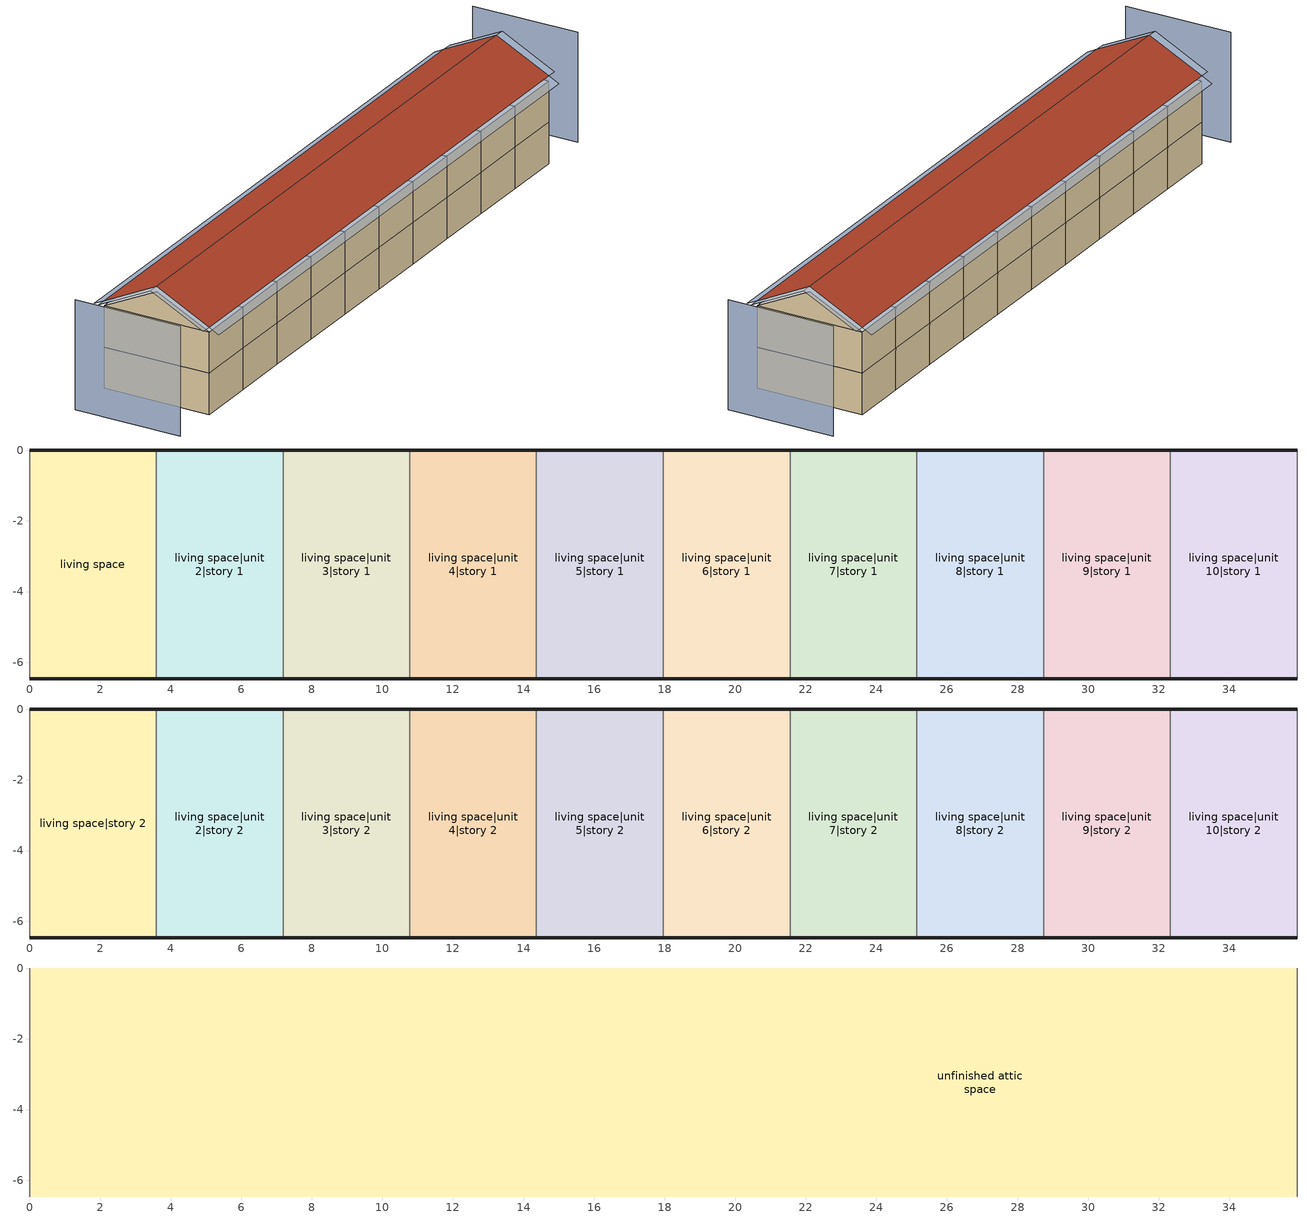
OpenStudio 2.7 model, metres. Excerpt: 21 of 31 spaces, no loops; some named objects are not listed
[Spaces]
living space
 floor foundation: 0,-6.47 0,0 3.59,0 3.59,-6.47 z0
 wall outside: 3.59,0 0,0 / 0,-6.47 3.59,-6.47 z0:2.44
 wall adiabatic (Adiabatic): 0,0 0,-6.47 z0:2.44
 wall to living space|unit 2|story 1: 3.59,-6.47 3.59,0 z0:2.44
living space|unit 2|story 1
 floor foundation: 3.59,-6.47 3.59,0 7.18,0 7.18,-6.47 z0
 wall outside: 7.18,0 3.59,0 / 3.59,-6.47 7.18,-6.47 z0:2.44
 wall to living space|unit 3|story 1: 7.18,-6.47 7.18,0 z0:2.44
living space|unit 3|story 1
 floor foundation: 7.18,-6.47 7.18,0 10.78,0 10.78,-6.47 z0
 wall outside: 10.78,0 7.18,0 / 7.18,-6.47 10.78,-6.47 z0:2.44
 wall to living space|unit 4|story 1: 10.78,-6.47 10.78,0 z0:2.44
living space|unit 4|story 1
 floor foundation: 10.78,-6.47 10.78,0 14.37,0 14.37,-6.47 z0
 wall outside: 14.37,0 10.78,0 / 10.78,-6.47 14.37,-6.47 z0:2.44
 wall to living space|unit 5|story 1: 14.37,-6.47 14.37,0 z0:2.44
living space|unit 5|story 1
 floor foundation: 14.37,-6.47 14.37,0 17.96,0 17.96,-6.47 z0
 wall outside: 17.96,0 14.37,0 / 14.37,-6.47 17.96,-6.47 z0:2.44
 wall to living space|unit 6|story 1: 17.96,-6.47 17.96,0 z0:2.44
living space|unit 6|story 1
 floor foundation: 17.96,-6.47 17.96,0 21.55,0 21.55,-6.47 z0
 wall outside: 21.55,0 17.96,0 / 17.96,-6.47 21.55,-6.47 z0:2.44
 wall to living space|unit 7|story 1: 21.55,-6.47 21.55,0 z0:2.44
living space|unit 7|story 1
 floor foundation: 21.55,-6.47 21.55,0 25.14,0 25.14,-6.47 z0
 wall outside: 25.14,0 21.55,0 / 21.55,-6.47 25.14,-6.47 z0:2.44
 wall to living space|unit 8|story 1: 25.14,-6.47 25.14,0 z0:2.44
living space|unit 8|story 1
 floor foundation: 25.14,-6.47 25.14,0 28.74,0 28.74,-6.47 z0
 wall outside: 28.74,0 25.14,0 / 25.14,-6.47 28.74,-6.47 z0:2.44
 wall to living space|unit 9|story 1: 28.74,-6.47 28.74,0 z0:2.44
living space|unit 9|story 1
 floor foundation: 28.74,-6.47 28.74,0 32.33,0 32.33,-6.47 z0
 wall outside: 32.33,0 28.74,0 / 28.74,-6.47 32.33,-6.47 z0:2.44
 wall to living space|unit 10|story 1: 32.33,-6.47 32.33,0 z0:2.44
living space|unit 10|story 1
 floor foundation: 32.33,-6.47 32.33,0 35.92,0 35.92,-6.47 z0
 wall outside: 35.92,0 32.33,0 / 32.33,-6.47 35.92,-6.47 z0:2.44
 wall adiabatic (Adiabatic): 35.92,-6.47 35.92,0 z0:2.44
living space|story 2
 floor to living space: 0,-6.47 0,0 3.59,0 3.59,-6.47 z2.44
 wall outside: 3.59,0 0,0 / 0,-6.47 3.59,-6.47 z2.44:4.88
 wall to living space|unit 2|story 2: 3.59,-6.47 3.59,0 z2.44:4.88
 wall adiabatic (Adiabatic): 0,0 0,-6.47 z2.44:4.88
living space|unit 2|story 2
 floor to living space|unit 2|story 1: 3.59,-6.47 3.59,0 7.18,0 7.18,-6.47 z2.44
 wall outside: 3.59,-6.47 7.18,-6.47 / 7.18,0 3.59,0 z2.44:4.88
 wall to living space|unit 3|story 2: 7.18,-6.47 7.18,0 z2.44:4.88
living space|unit 3|story 2
 floor to living space|unit 3|story 1: 7.18,-6.47 7.18,0 10.78,0 10.78,-6.47 z2.44
 wall outside: 7.18,-6.47 10.78,-6.47 / 10.78,0 7.18,0 z2.44:4.88
 wall to living space|unit 4|story 2: 10.78,-6.47 10.78,0 z2.44:4.88
living space|unit 4|story 2
 floor to living space|unit 4|story 1: 10.78,-6.47 10.78,0 14.37,0 14.37,-6.47 z2.44
 wall outside: 10.78,-6.47 14.37,-6.47 / 14.37,0 10.78,0 z2.44:4.88
 wall to living space|unit 5|story 2: 14.37,-6.47 14.37,0 z2.44:4.88
living space|unit 5|story 2
 floor to living space|unit 5|story 1: 14.37,-6.47 14.37,0 17.96,0 17.96,-6.47 z2.44
 wall outside: 14.37,-6.47 17.96,-6.47 / 17.96,0 14.37,0 z2.44:4.88
 wall to living space|unit 6|story 2: 17.96,-6.47 17.96,0 z2.44:4.88
living space|unit 6|story 2
 floor to living space|unit 6|story 1: 17.96,-6.47 17.96,0 21.55,0 21.55,-6.47 z2.44
 wall outside: 17.96,-6.47 21.55,-6.47 / 21.55,0 17.96,0 z2.44:4.88
 wall to living space|unit 7|story 2: 21.55,-6.47 21.55,0 z2.44:4.88
living space|unit 7|story 2
 floor to living space|unit 7|story 1: 21.55,-6.47 21.55,0 25.14,0 25.14,-6.47 z2.44
 wall outside: 21.55,-6.47 25.14,-6.47 / 25.14,0 21.55,0 z2.44:4.88
 wall to living space|unit 8|story 2: 25.14,-6.47 25.14,0 z2.44:4.88
living space|unit 8|story 2
 floor to living space|unit 8|story 1: 25.14,-6.47 25.14,0 28.74,0 28.74,-6.47 z2.44
 wall outside: 25.14,-6.47 28.74,-6.47 / 28.74,0 25.14,0 z2.44:4.88
 wall to living space|unit 9|story 2: 28.74,-6.47 28.74,0 z2.44:4.88
living space|unit 9|story 2
 floor to living space|unit 9|story 1: 28.74,-6.47 28.74,0 32.33,0 32.33,-6.47 z2.44
 wall outside: 28.74,-6.47 32.33,-6.47 / 32.33,0 28.74,0 z2.44:4.88
 wall to living space|unit 10|story 2: 32.33,-6.47 32.33,0 z2.44:4.88
living space|unit 10|story 2
 floor to living space|unit 10|story 1: 32.33,-6.47 32.33,0 35.92,0 35.92,-6.47 z2.44
 wall outside: 32.33,-6.47 35.92,-6.47 / 35.92,0 32.33,0 z2.44:4.88
 wall adiabatic (Adiabatic): 35.92,-6.47 35.92,0 z2.44:4.88
unfinished attic space
 floor to living space|unit 10|story 2: 35.92,0 35.92,-6.47 32.33,-6.47 32.33,0 z4.88
 floor to living space|story 2: 3.59,0 3.59,-6.47 0,-6.47 0,0 z4.88
 floor to living space|unit 3|story 2: 10.78,0 10.78,-6.47 7.18,-6.47 7.18,0 z4.88
 floor to living space|unit 4|story 2: 14.37,0 14.37,-6.47 10.78,-6.47 10.78,0 z4.88
 floor to living space|unit 2|story 2: 7.18,0 7.18,-6.47 3.59,-6.47 3.59,0 z4.88
 floor to living space|unit 5|story 2: 17.96,0 17.96,-6.47 14.37,-6.47 14.37,0 z4.88
 floor to living space|unit 6|story 2: 21.55,0 21.55,-6.47 17.96,-6.47 17.96,0 z4.88
 floor to living space|unit 7|story 2: 25.14,0 25.14,-6.47 21.55,-6.47 21.55,0 z4.88
 floor to living space|unit 8|story 2: 28.74,0 28.74,-6.47 25.14,-6.47 25.14,0 z4.88
 floor to living space|unit 9|story 2: 32.33,0 32.33,-6.47 28.74,-6.47 28.74,0 z4.88
 wall adiabatic (Adiabatic): 0,-3.23,6.49 0,0,4.88 0,-6.47,4.88; 35.92,-3.23,6.49 35.92,-6.47,4.88 35.92,0,4.88
 roof outside: 0,-3.23,6.8 35.92,-3.23,6.8 35.92,0,5.18 0,0,5.18; 35.92,-3.23,6.8 0,-3.23,6.8 0,-6.47,5.18 35.92,-6.47,5.18
shading: -3.05,0 -3.05,-6.47 / 38.97,-6.47 38.97,0 z0:6.49; -0.61,0,5.18 -0.61,-3.23,6.8 0,-3.23,6.8 0,0,5.18; 36.53,-3.23,6.8 36.53,0,5.18 35.92,0,5.18 35.92,-3.23,6.8; 35.92,0.61,4.88 0,0.61,4.88 0,0,5.18 35.92,0,5.18; 36.53,-6.47,5.18 36.53,-3.23,6.8 35.92,-3.23,6.8 35.92,-6.47,5.18; -0.61,-3.23,6.8 -0.61,-6.47,5.18 0,-6.47,5.18 0,-3.23,6.8; 0,-7.08,4.88 35.92,-7.08,4.88 35.92,-6.47,5.18 0,-6.47,5.18
[Building]
Building 1: North Axis {deg}=270; Standards Number of Stories=2; Standards Number of Above Ground Stories=2; Standards Building Type=singlefamilyattached; Standards Number of Living Units=10
[Site]
Denver Intl Ap_CO_USA: Latitude {deg}=39.83; Longitude {deg}=-104.65; Time Zone {hr}=-7; Elevation {m}=1650; Terrain=Suburbs
[ClimateZones]
Climate Zone Institution Name 2=Building America; Climate Zone Document Year 2=0; Climate Zone Value 2=Cold
[Site:WaterMainsTemperature]
Calculation Method=Correlation; Annual Average Outdoor Air Temperature {C}=10.8753; Maximum Difference In Monthly Average Outdoor Air Temperatures {deltaC}=23.1524
[Site:GroundTemperature:Deep]
10.8753, 10.8753, 10.8753, 10.8753, 10.8753, 10.8753, 10.8753, 10.8753, 10.8753, 10.8753, 10.8753, 10.8753
[Material:NoMass]
Adiabatic: Roughness=Rough; Thermal Resistance {m2-K/W}=176.1
[Construction]
Adiabatic: Adiabatic
[ThermalZone] Use Ideal Air Loads=No
Name | Thermostat | Volume {m3}
living zone | living zone temperature setpoint
living zone|unit 2 | living zone|unit 2 temperature setpoint
living zone|unit 3 | living zone|unit 3 temperature setpoint
living zone|unit 4 | living zone|unit 4 temperature setpoint
living zone|unit 5 | living zone|unit 5 temperature setpoint
living zone|unit 6 | living zone|unit 6 temperature setpoint
living zone|unit 7 | living zone|unit 7 temperature setpoint
living zone|unit 8 | living zone|unit 8 temperature setpoint
living zone|unit 9 | living zone|unit 9 temperature setpoint
living zone|unit 10 | living zone|unit 10 temperature setpoint
unfinished attic zone
res ds_7 ret air zone; res ds_6 ret air zone; res ds_1 ret air zone; res ds_2 ret air zone; res ds_3 ret air zone; res ds_4 ret air zone; res ds_9 ret air zone; res ds_5 ret air zone; res ds_8 ret air zone; res ds_10 ret air zone |  | 0.637129
[Sizing:Zone] Zone Cooling Design Supply Air Temperature Input Method=SupplyAirTemperature; Zone Cooling Design Supply Air Temperature {C}=14; Zone Cooling Design Supply Air Temperature Difference {deltaC}=11.11; Zone Heating Design Supply Air Temperature Input Method=SupplyAirTemperature; Zone Heating Design Supply Air Temperature {C}=40; Zone Heating Design Supply Air Temperature Difference {deltaC}=11.11; Zone Cooling Design Supply Air Humidity Ratio {kg-H2O/kg-air}=0.0085; Zone Heating Design Supply Air Humidity Ratio {kg-H2O/kg-air}=0.008; Cooling Design Air Flow Method=DesignDay; Heating Design Air Flow Method=DesignDay; Account for Dedicated Outdoor Air System=No; Dedicated Outdoor Air System Control Strategy=NeutralSupplyAir; Dedicated Outdoor Air Low Setpoint Temperature for Design {C}=autosize; Dedicated Outdoor Air High Setpoint Temperature for Design {C}=autosize
unfinished attic zone; res ds_7 ret air zone; res ds_6 ret air zone; res ds_1 ret air zone; res ds_2 ret air zone; res ds_3 ret air zone; res ds_4 ret air zone; res ds_9 ret air zone; res ds_5 ret air zone; res ds_8 ret air zone; res ds_10 ret air zone
[Space]
Name | Space Type | Thermal Zone | Building Unit
living space; living space|story 2 | Space Type 1 | living zone | unit 1
living space|unit 2|story 1; living space|unit 2|story 2 | Space Type 1 | living zone|unit 2 | unit 2
living space|unit 3|story 1; living space|unit 3|story 2 | Space Type 1 | living zone|unit 3 | unit 3
living space|unit 4|story 1; living space|unit 4|story 2 | Space Type 1 | living zone|unit 4 | unit 4
living space|unit 5|story 1; living space|unit 5|story 2 | Space Type 1 | living zone|unit 5 | unit 5
living space|unit 6|story 1; living space|unit 6|story 2 | Space Type 1 | living zone|unit 6 | unit 6
living space|unit 7|story 1; living space|unit 7|story 2 | Space Type 1 | living zone|unit 7 | unit 7
living space|unit 8|story 1; living space|unit 8|story 2 | Space Type 1 | living zone|unit 8 | unit 8
living space|unit 9|story 1; living space|unit 9|story 2 | Space Type 1 | living zone|unit 9 | unit 9
living space|unit 10|story 1; living space|unit 10|story 2 | Space Type 1 | living zone|unit 10 | unit 10
unfinished attic space | Space Type 2 | unfinished attic zone
res ds_7 ret air space |  | res ds_7 ret air zone
res ds_6 ret air space |  | res ds_6 ret air zone
res ds_1 ret air space |  | res ds_1 ret air zone
res ds_2 ret air space |  | res ds_2 ret air zone
res ds_3 ret air space |  | res ds_3 ret air zone
res ds_4 ret air space |  | res ds_4 ret air zone
res ds_9 ret air space |  | res ds_9 ret air zone
res ds_5 ret air space |  | res ds_5 ret air zone
res ds_8 ret air space |  | res ds_8 ret air zone
res ds_10 ret air space |  | res ds_10 ret air zone
[SpaceType]
Name | Standards Space Type
Space Type 1 | living
Space Type 2 | unfinished attic
[BuildingUnit] Building Unit Type=Residential
unit 1; unit 2; unit 3; unit 4; unit 5; unit 6; unit 7; unit 8; unit 9; unit 10
[People:Definition] Number of People Calculation Method=People; Number of People {people}=1.695; Fraction Radiant=0.319734; Sensible Heat Fraction=0.573; Carbon Dioxide Generation Rate {m3/s-W}=0; Enable ASHRAE 55 Comfort Warnings=No; Mean Radiant Temperature Calculation Type=ZoneAveraged
residential occupants|unit 7|living space|unit 7|story 2; residential occupants|unit 7|living space|unit 7|story 1; residential occupants|unit 6|living space|unit 6|story 2; residential occupants|unit 6|living space|unit 6|story 1; residential occupants|living space|story 2; residential occupants|living space; residential occupants|unit 2|living space|unit 2|story 1; residential occupants|unit 2|living space|unit 2|story 2; residential occupants|unit 3|living space|unit 3|story 2; residential occupants|unit 3|living space|unit 3|story 1; residential occupants|unit 4|living space|unit 4|story 1; residential occupants|unit 4|living space|unit 4|story 2; residential occupants|unit 9|living space|unit 9|story 1; residential occupants|unit 9|living space|unit 9|story 2; residential occupants|unit 5|living space|unit 5|story 2; residential occupants|unit 5|living space|unit 5|story 1; residential occupants|unit 8|living space|unit 8|story 1; residential occupants|unit 8|living space|unit 8|story 2; residential occupants|unit 10|living space|unit 10|story 1; residential occupants|unit 10|living space|unit 10|story 2
[People] Number of People Schedule=residential occupants schedule; Activity Level Schedule=Schedule Ruleset 1; Multiplier=1
Name | People Definition | Space or SpaceType
residential occupants|unit 7|living space|unit 7|story 2 | residential occupants|unit 7|living space|unit 7|story 2 | living space|unit 7|story 2
residential occupants|unit 7|living space|unit 7|story 1 | residential occupants|unit 7|living space|unit 7|story 1 | living space|unit 7|story 1
residential occupants|unit 6|living space|unit 6|story 2 | residential occupants|unit 6|living space|unit 6|story 2 | living space|unit 6|story 2
residential occupants|unit 6|living space|unit 6|story 1 | residential occupants|unit 6|living space|unit 6|story 1 | living space|unit 6|story 1
residential occupants|living space|story 2 | residential occupants|living space|story 2 | living space|story 2
residential occupants|living space | residential occupants|living space | living space
residential occupants|unit 2|living space|unit 2|story 1 | residential occupants|unit 2|living space|unit 2|story 1 | living space|unit 2|story 1
residential occupants|unit 2|living space|unit 2|story 2 | residential occupants|unit 2|living space|unit 2|story 2 | living space|unit 2|story 2
residential occupants|unit 3|living space|unit 3|story 2 | residential occupants|unit 3|living space|unit 3|story 2 | living space|unit 3|story 2
residential occupants|unit 3|living space|unit 3|story 1 | residential occupants|unit 3|living space|unit 3|story 1 | living space|unit 3|story 1
residential occupants|unit 4|living space|unit 4|story 1 | residential occupants|unit 4|living space|unit 4|story 1 | living space|unit 4|story 1
residential occupants|unit 4|living space|unit 4|story 2 | residential occupants|unit 4|living space|unit 4|story 2 | living space|unit 4|story 2
residential occupants|unit 9|living space|unit 9|story 1 | residential occupants|unit 9|living space|unit 9|story 1 | living space|unit 9|story 1
residential occupants|unit 9|living space|unit 9|story 2 | residential occupants|unit 9|living space|unit 9|story 2 | living space|unit 9|story 2
residential occupants|unit 5|living space|unit 5|story 2 | residential occupants|unit 5|living space|unit 5|story 2 | living space|unit 5|story 2
residential occupants|unit 5|living space|unit 5|story 1 | residential occupants|unit 5|living space|unit 5|story 1 | living space|unit 5|story 1
residential occupants|unit 8|living space|unit 8|story 1 | residential occupants|unit 8|living space|unit 8|story 1 | living space|unit 8|story 1
residential occupants|unit 8|living space|unit 8|story 2 | residential occupants|unit 8|living space|unit 8|story 2 | living space|unit 8|story 2
residential occupants|unit 10|living space|unit 10|story 1 | residential occupants|unit 10|living space|unit 10|story 1 | living space|unit 10|story 1
residential occupants|unit 10|living space|unit 10|story 2 | residential occupants|unit 10|living space|unit 10|story 2 | living space|unit 10|story 2
[ThermostatSetpoint:DualSetpoint] Heating Setpoint Temperature Schedule=residential heating setpoint; Cooling Setpoint Temperature Schedule=residential cooling setpoint
living zone temperature setpoint; living zone|unit 9 temperature setpoint; living zone|unit 4 temperature setpoint; living zone|unit 2 temperature setpoint; living zone|unit 3 temperature setpoint; living zone|unit 5 temperature setpoint; living zone|unit 8 temperature setpoint; living zone|unit 7 temperature setpoint; living zone|unit 6 temperature setpoint; living zone|unit 10 temperature setpoint
[SpaceInfiltration:EffectiveLeakageArea]
res infil|unfinished attic space: Space or SpaceType=unfinished attic space; Schedule=Always On Discrete; Effective Air Leakage Area {cm2}=7734.18; Stack Coefficient=0.000133517; Wind Coefficient=2.16931e-05
[EnergyManagementSystem:Sensor]
Name | Output Variable or Output Meter | Output Variable or Output Meter Index Key
res_nv_pb_s | Site Outdoor Air Barometric Pressure
res_af_vw_s | Site Wind Speed
res_nv_wt_s | Site Outdoor Air Humidity Ratio
res_nv_7_nva_s | Schedule Value | res nv_7 avail schedule
res_nv_7_sp_s | Schedule Value | res nv_7 temp schedule
res_ds_7_ah_mfr_s | System Node Mass Flow Rate | Node 124
res_ds_7_ah_vfr_s | System Node Current Density Volume Flow Rate | Node 124
res_ds_7_ah_tt_s | System Node Temperature | Node 124
res_ds_7_ra_t_s | System Node Temperature | Node 127
res_ds_7_ah_wt_s | System Node Humidity Ratio | Node 124
res_ds_7_ra_w_s | System Node Humidity Ratio | Node 127
res_ds_7_ah_t_s; res_ds_6_ah_t_s; res_ds_1_ah_t_s; res_ds_2_ah_t_s; res_ds_3_ah_t_s; res_ds_4_ah_t_s; res_ds_9_ah_t_s; res_ds_5_ah_t_s; res_ds_8_ah_t_s; res_ds_10_ah_t_s | Zone Air Temperature | unfinished attic zone
res_ds_7_ah_w_s; res_ds_6_ah_w_s; res_ds_1_ah_w_s; res_ds_2_ah_w_s; res_ds_3_ah_w_s; res_ds_4_ah_w_s; res_ds_9_ah_w_s; res_ds_5_ah_w_s; res_ds_8_ah_w_s; res_ds_10_ah_w_s | Zone Mean Air Humidity Ratio | unfinished attic zone
res_infil_7_range_sch_s | Schedule Value | res mv_7 range exhaust schedule
res_infil_7_bath_sch_s | Schedule Value | res mv_7 bath exhaust schedule
res_infil_7_wh_sch_s; res_infil_6_wh_sch_s; res_infil_1_wh_sch_s; res_infil_2_wh_sch_s; res_infil_3_wh_sch_s; res_infil_4_wh_sch_s; res_infil_9_wh_sch_s; res_infil_5_wh_sch_s; res_infil_8_wh_sch_s; res_infil_10_wh_sch_s | Schedule Value | Always On Discrete
res_nv_6_nva_s | Schedule Value | res nv_6 avail schedule
res_nv_6_sp_s | Schedule Value | res nv_6 temp schedule
res_ds_6_ah_mfr_s | System Node Mass Flow Rate | Node 131
res_ds_6_ah_vfr_s | System Node Current Density Volume Flow Rate | Node 131
res_ds_6_ah_tt_s | System Node Temperature | Node 131
res_ds_6_ra_t_s | System Node Temperature | Node 134
res_ds_6_ah_wt_s | System Node Humidity Ratio | Node 131
res_ds_6_ra_w_s | System Node Humidity Ratio | Node 134
res_infil_6_range_sch_s | Schedule Value | res mv_6 range exhaust schedule
res_infil_6_bath_sch_s | Schedule Value | res mv_6 bath exhaust schedule
res_nv_1_nva_s | Schedule Value | res nv_1 avail schedule
res_nv_1_sp_s | Schedule Value | res nv_1 temp schedule
res_ds_1_ah_mfr_s | System Node Mass Flow Rate | Node 138
res_ds_1_ah_vfr_s | System Node Current Density Volume Flow Rate | Node 138
res_ds_1_ah_tt_s | System Node Temperature | Node 138
res_ds_1_ra_t_s | System Node Temperature | Node 141
res_ds_1_ah_wt_s | System Node Humidity Ratio | Node 138
res_ds_1_ra_w_s | System Node Humidity Ratio | Node 141
res_infil_1_range_sch_s | Schedule Value | res mv_1 range exhaust schedule
res_infil_1_bath_sch_s | Schedule Value | res mv_1 bath exhaust schedule
res_nv_2_nva_s | Schedule Value | res nv_2 avail schedule
res_nv_2_sp_s | Schedule Value | res nv_2 temp schedule
res_ds_2_ah_mfr_s | System Node Mass Flow Rate | Node 145
res_ds_2_ah_vfr_s | System Node Current Density Volume Flow Rate | Node 145
res_ds_2_ah_tt_s | System Node Temperature | Node 145
res_ds_2_ra_t_s | System Node Temperature | Node 148
res_ds_2_ah_wt_s | System Node Humidity Ratio | Node 145
res_ds_2_ra_w_s | System Node Humidity Ratio | Node 148
res_infil_2_range_sch_s | Schedule Value | res mv_2 range exhaust schedule
res_infil_2_bath_sch_s | Schedule Value | res mv_2 bath exhaust schedule
res_nv_3_nva_s | Schedule Value | res nv_3 avail schedule
res_nv_3_sp_s | Schedule Value | res nv_3 temp schedule
res_ds_3_ah_mfr_s | System Node Mass Flow Rate | Node 152
res_ds_3_ah_vfr_s | System Node Current Density Volume Flow Rate | Node 152
res_ds_3_ah_tt_s | System Node Temperature | Node 152
res_ds_3_ra_t_s | System Node Temperature | Node 155
res_ds_3_ah_wt_s | System Node Humidity Ratio | Node 152
res_ds_3_ra_w_s | System Node Humidity Ratio | Node 155
res_infil_3_range_sch_s | Schedule Value | res mv_3 range exhaust schedule
res_infil_3_bath_sch_s | Schedule Value | res mv_3 bath exhaust schedule
res_nv_4_nva_s | Schedule Value | res nv_4 avail schedule
res_nv_4_sp_s | Schedule Value | res nv_4 temp schedule
res_ds_4_ah_mfr_s | System Node Mass Flow Rate | Node 159
res_ds_4_ah_vfr_s | System Node Current Density Volume Flow Rate | Node 159
res_ds_4_ah_tt_s | System Node Temperature | Node 159
res_ds_4_ra_t_s | System Node Temperature | Node 162
res_ds_4_ah_wt_s | System Node Humidity Ratio | Node 159
res_ds_4_ra_w_s | System Node Humidity Ratio | Node 162
res_infil_4_range_sch_s | Schedule Value | res mv_4 range exhaust schedule
res_infil_4_bath_sch_s | Schedule Value | res mv_4 bath exhaust schedule
res_nv_9_nva_s | Schedule Value | res nv_9 avail schedule
res_nv_9_sp_s | Schedule Value | res nv_9 temp schedule
res_ds_9_ah_mfr_s | System Node Mass Flow Rate | Node 166
res_ds_9_ah_vfr_s | System Node Current Density Volume Flow Rate | Node 166
res_ds_9_ah_tt_s | System Node Temperature | Node 166
res_ds_9_ra_t_s | System Node Temperature | Node 169
res_ds_9_ah_wt_s | System Node Humidity Ratio | Node 166
res_ds_9_ra_w_s | System Node Humidity Ratio | Node 169
res_infil_9_range_sch_s | Schedule Value | res mv_9 range exhaust schedule
res_infil_9_bath_sch_s | Schedule Value | res mv_9 bath exhaust schedule
res_nv_5_nva_s | Schedule Value | res nv_5 avail schedule
res_nv_5_sp_s | Schedule Value | res nv_5 temp schedule
res_ds_5_ah_mfr_s | System Node Mass Flow Rate | Node 173
res_ds_5_ah_vfr_s | System Node Current Density Volume Flow Rate | Node 173
res_ds_5_ah_tt_s | System Node Temperature | Node 173
res_ds_5_ra_t_s | System Node Temperature | Node 176
res_ds_5_ah_wt_s | System Node Humidity Ratio | Node 173
res_ds_5_ra_w_s | System Node Humidity Ratio | Node 176
res_infil_5_range_sch_s | Schedule Value | res mv_5 range exhaust schedule
res_infil_5_bath_sch_s | Schedule Value | res mv_5 bath exhaust schedule
res_nv_8_nva_s | Schedule Value | res nv_8 avail schedule
res_nv_8_sp_s | Schedule Value | res nv_8 temp schedule
res_ds_8_ah_mfr_s | System Node Mass Flow Rate | Node 180
res_ds_8_ah_vfr_s | System Node Current Density Volume Flow Rate | Node 180
res_ds_8_ah_tt_s | System Node Temperature | Node 180
res_ds_8_ra_t_s | System Node Temperature | Node 183
res_ds_8_ah_wt_s | System Node Humidity Ratio | Node 180
res_ds_8_ra_w_s | System Node Humidity Ratio | Node 183
res_infil_8_range_sch_s | Schedule Value | res mv_8 range exhaust schedule
res_infil_8_bath_sch_s | Schedule Value | res mv_8 bath exhaust schedule
res_nv_10_nva_s | Schedule Value | res nv_10 avail schedule
res_nv_10_sp_s | Schedule Value | res nv_10 temp schedule
res_ds_10_ah_mfr_s | System Node Mass Flow Rate | Node 187
res_ds_10_ah_vfr_s | System Node Current Density Volume Flow Rate | Node 187
res_ds_10_ah_tt_s | System Node Temperature | Node 187
res_ds_10_ra_t_s | System Node Temperature | Node 190
res_ds_10_ah_wt_s | System Node Humidity Ratio | Node 187
res_ds_10_ra_w_s | System Node Humidity Ratio | Node 190
res_infil_10_range_sch_s | Schedule Value | res mv_10 range exhaust schedule
res_infil_10_bath_sch_s | Schedule Value | res mv_10 bath exhaust schedule
[SpaceInfiltration:DesignFlowRate] Schedule=Always On Discrete; Design Flow Rate Calculation Method=Flow/Space; Design Flow Rate {m3/s}=0
Name | Space or SpaceType
res nv_7 flow; res infil_7 flow | living space|unit 7|story 2
res nv_6 flow; res infil_6 flow | living space|unit 6|story 2
res nv_1 flow; res infil_1 flow | living space|story 2
res nv_2 flow; res infil_2 flow | living space|unit 2|story 1
res nv_3 flow; res infil_3 flow | living space|unit 3|story 2
res nv_4 flow; res infil_4 flow | living space|unit 4|story 1
res nv_9 flow; res infil_9 flow | living space|unit 9|story 1
res nv_5 flow; res infil_5 flow | living space|unit 5|story 2
res nv_8 flow; res infil_8 flow | living space|unit 8|story 1
res nv_10 flow; res infil_10 flow | living space|unit 10|story 1
[EnergyManagementSystem:Actuator]
Name | Actuated Component | Actuated Component Type | Actuated Component Control Type
res_nv_7_flow_act | res nv_7 flow | Zone Infiltration | Air Exchange Flow Rate
res_ds_7_sup_s_lk_to_lv_equip_act | res ds_7 sup s lk to lv equip | OtherEquipment | Power Level
res_ds_7_sup_lat_lk_to_lv_equip_act | res ds_7 sup lat lk to lv equip | OtherEquipment | Power Level
res_ds_7_sup_d_cn_to_lv_equip_act | res ds_7 sup d cn to lv equip | OtherEquipment | Power Level
res_ds_7_sup_d_cn_to_ah_equip_act | res ds_7 sup d cn to ah equip | OtherEquipment | Power Level
res_ds_7_ret_d_cn_to_pl_equip_act | res ds_7 ret d cn to pl equip | OtherEquipment | Power Level
res_ds_7_ret_d_cn_to_ah_equip_act | res ds_7 ret d cn to ah equip | OtherEquipment | Power Level
res_ds_7_sup_s_lk_to_ah_equip_act | res ds_7 sup s lk to ah equip | OtherEquipment | Power Level
res_ds_7_sup_lat_lk_to_ah_equip_act | res ds_7 sup lat lk to ah equip | OtherEquipment | Power Level
res_ds_7_ret_s_lk_equip_act | res ds_7 ret s lk equip | OtherEquipment | Power Level
res_ds_7_ret_lat_lk_equip_act | res ds_7 ret lat lk equip | OtherEquipment | Power Level
res_ds_7_ah_to_liv_mix_act | res ds_7 ah to liv mix | ZoneMixing | Air Exchange Flow Rate
res_ds_7_liv_to_ah_mix_act | res ds_7 liv to ah mix | ZoneMixing | Air Exchange Flow Rate
res_infil_7_house_fan_act | res infil_7 house fan | ElectricEquipment | Electric Power Level
res_infil_7_range_fan_act | res infil_7 range fan | ElectricEquipment | Electric Power Level
res_infil_7_bath_fan_act | res infil_7 bath fan | ElectricEquipment | Electric Power Level
res_infil_7_flow_act | res infil_7 flow | Zone Infiltration | Air Exchange Flow Rate
res_nv_6_flow_act | res nv_6 flow | Zone Infiltration | Air Exchange Flow Rate
res_ds_6_sup_s_lk_to_lv_equip_act | res ds_6 sup s lk to lv equip | OtherEquipment | Power Level
res_ds_6_sup_lat_lk_to_lv_equip_act | res ds_6 sup lat lk to lv equip | OtherEquipment | Power Level
res_ds_6_sup_d_cn_to_lv_equip_act | res ds_6 sup d cn to lv equip | OtherEquipment | Power Level
res_ds_6_sup_d_cn_to_ah_equip_act | res ds_6 sup d cn to ah equip | OtherEquipment | Power Level
res_ds_6_ret_d_cn_to_pl_equip_act | res ds_6 ret d cn to pl equip | OtherEquipment | Power Level
res_ds_6_ret_d_cn_to_ah_equip_act | res ds_6 ret d cn to ah equip | OtherEquipment | Power Level
res_ds_6_sup_s_lk_to_ah_equip_act | res ds_6 sup s lk to ah equip | OtherEquipment | Power Level
res_ds_6_sup_lat_lk_to_ah_equip_act | res ds_6 sup lat lk to ah equip | OtherEquipment | Power Level
res_ds_6_ret_s_lk_equip_act | res ds_6 ret s lk equip | OtherEquipment | Power Level
res_ds_6_ret_lat_lk_equip_act | res ds_6 ret lat lk equip | OtherEquipment | Power Level
res_ds_6_ah_to_liv_mix_act | res ds_6 ah to liv mix | ZoneMixing | Air Exchange Flow Rate
res_ds_6_liv_to_ah_mix_act | res ds_6 liv to ah mix | ZoneMixing | Air Exchange Flow Rate
res_infil_6_house_fan_act | res infil_6 house fan | ElectricEquipment | Electric Power Level
res_infil_6_range_fan_act | res infil_6 range fan | ElectricEquipment | Electric Power Level
res_infil_6_bath_fan_act | res infil_6 bath fan | ElectricEquipment | Electric Power Level
res_infil_6_flow_act | res infil_6 flow | Zone Infiltration | Air Exchange Flow Rate
res_nv_1_flow_act | res nv_1 flow | Zone Infiltration | Air Exchange Flow Rate
res_ds_1_sup_s_lk_to_lv_equip_act | res ds_1 sup s lk to lv equip | OtherEquipment | Power Level
res_ds_1_sup_lat_lk_to_lv_equip_act | res ds_1 sup lat lk to lv equip | OtherEquipment | Power Level
res_ds_1_sup_d_cn_to_lv_equip_act | res ds_1 sup d cn to lv equip | OtherEquipment | Power Level
res_ds_1_sup_d_cn_to_ah_equip_act | res ds_1 sup d cn to ah equip | OtherEquipment | Power Level
res_ds_1_ret_d_cn_to_pl_equip_act | res ds_1 ret d cn to pl equip | OtherEquipment | Power Level
res_ds_1_ret_d_cn_to_ah_equip_act | res ds_1 ret d cn to ah equip | OtherEquipment | Power Level
res_ds_1_sup_s_lk_to_ah_equip_act | res ds_1 sup s lk to ah equip | OtherEquipment | Power Level
res_ds_1_sup_lat_lk_to_ah_equip_act | res ds_1 sup lat lk to ah equip | OtherEquipment | Power Level
res_ds_1_ret_s_lk_equip_act | res ds_1 ret s lk equip | OtherEquipment | Power Level
res_ds_1_ret_lat_lk_equip_act | res ds_1 ret lat lk equip | OtherEquipment | Power Level
res_ds_1_ah_to_liv_mix_act | res ds_1 ah to liv mix | ZoneMixing | Air Exchange Flow Rate
res_ds_1_liv_to_ah_mix_act | res ds_1 liv to ah mix | ZoneMixing | Air Exchange Flow Rate
res_infil_1_house_fan_act | res infil_1 house fan | ElectricEquipment | Electric Power Level
res_infil_1_range_fan_act | res infil_1 range fan | ElectricEquipment | Electric Power Level
res_infil_1_bath_fan_act | res infil_1 bath fan | ElectricEquipment | Electric Power Level
res_infil_1_flow_act | res infil_1 flow | Zone Infiltration | Air Exchange Flow Rate
res_nv_2_flow_act | res nv_2 flow | Zone Infiltration | Air Exchange Flow Rate
res_ds_2_sup_s_lk_to_lv_equip_act | res ds_2 sup s lk to lv equip | OtherEquipment | Power Level
res_ds_2_sup_lat_lk_to_lv_equip_act | res ds_2 sup lat lk to lv equip | OtherEquipment | Power Level
res_ds_2_sup_d_cn_to_lv_equip_act | res ds_2 sup d cn to lv equip | OtherEquipment | Power Level
res_ds_2_sup_d_cn_to_ah_equip_act | res ds_2 sup d cn to ah equip | OtherEquipment | Power Level
res_ds_2_ret_d_cn_to_pl_equip_act | res ds_2 ret d cn to pl equip | OtherEquipment | Power Level
res_ds_2_ret_d_cn_to_ah_equip_act | res ds_2 ret d cn to ah equip | OtherEquipment | Power Level
res_ds_2_sup_s_lk_to_ah_equip_act | res ds_2 sup s lk to ah equip | OtherEquipment | Power Level
res_ds_2_sup_lat_lk_to_ah_equip_act | res ds_2 sup lat lk to ah equip | OtherEquipment | Power Level
res_ds_2_ret_s_lk_equip_act | res ds_2 ret s lk equip | OtherEquipment | Power Level
res_ds_2_ret_lat_lk_equip_act | res ds_2 ret lat lk equip | OtherEquipment | Power Level
res_ds_2_ah_to_liv_mix_act | res ds_2 ah to liv mix | ZoneMixing | Air Exchange Flow Rate
res_ds_2_liv_to_ah_mix_act | res ds_2 liv to ah mix | ZoneMixing | Air Exchange Flow Rate
res_infil_2_house_fan_act | res infil_2 house fan | ElectricEquipment | Electric Power Level
res_infil_2_range_fan_act | res infil_2 range fan | ElectricEquipment | Electric Power Level
res_infil_2_bath_fan_act | res infil_2 bath fan | ElectricEquipment | Electric Power Level
res_infil_2_flow_act | res infil_2 flow | Zone Infiltration | Air Exchange Flow Rate
res_nv_3_flow_act | res nv_3 flow | Zone Infiltration | Air Exchange Flow Rate
res_ds_3_sup_s_lk_to_lv_equip_act | res ds_3 sup s lk to lv equip | OtherEquipment | Power Level
[OtherEquipment:Definition] Design Level Calculation Method=EquipmentLevel; Design Level {W}=0
res ds_7 sup s lk to lv equip; res ds_7 sup lat lk to lv equip; res ds_7 sup d cn to lv equip; res ds_7 sup d cn to ah equip; res ds_7 ret d cn to pl equip; res ds_7 ret d cn to ah equip; res ds_7 sup s lk to ah equip; res ds_7 sup lat lk to ah equip; res ds_7 ret s lk equip; res ds_7 ret lat lk equip; res ds_6 sup s lk to lv equip; res ds_6 sup lat lk to lv equip; res ds_6 sup d cn to lv equip; res ds_6 sup d cn to ah equip; res ds_6 ret d cn to pl equip; res ds_6 ret d cn to ah equip; res ds_6 sup s lk to ah equip; res ds_6 sup lat lk to ah equip; res ds_6 ret s lk equip; res ds_6 ret lat lk equip; res ds_1 sup s lk to lv equip; res ds_1 sup lat lk to lv equip; res ds_1 sup d cn to lv equip; res ds_1 sup d cn to ah equip; res ds_1 ret d cn to pl equip; res ds_1 ret d cn to ah equip; res ds_1 sup s lk to ah equip; res ds_1 sup lat lk to ah equip; res ds_1 ret s lk equip; res ds_1 ret lat lk equip; res ds_2 sup s lk to lv equip; res ds_2 sup lat lk to lv equip; res ds_2 sup d cn to lv equip; res ds_2 sup d cn to ah equip; res ds_2 ret d cn to pl equip; res ds_2 ret d cn to ah equip; res ds_2 sup s lk to ah equip; res ds_2 sup lat lk to ah equip; res ds_2 ret s lk equip; res ds_2 ret lat lk equip; res ds_3 sup s lk to lv equip; res ds_3 sup lat lk to lv equip; res ds_3 sup d cn to lv equip; res ds_3 sup d cn to ah equip; res ds_3 ret d cn to pl equip; res ds_3 ret d cn to ah equip; res ds_3 sup s lk to ah equip; res ds_3 sup lat lk to ah equip; res ds_3 ret s lk equip; res ds_3 ret lat lk equip; res ds_4 sup s lk to lv equip; res ds_4 sup lat lk to lv equip; res ds_4 sup d cn to lv equip; res ds_4 sup d cn to ah equip; res ds_4 ret d cn to pl equip; res ds_4 ret d cn to ah equip; res ds_4 sup s lk to ah equip; res ds_4 sup lat lk to ah equip; res ds_4 ret s lk equip; res ds_4 ret lat lk equip; res ds_9 sup s lk to lv equip; res ds_9 sup lat lk to lv equip; res ds_9 sup d cn to lv equip; res ds_9 sup d cn to ah equip; res ds_9 ret d cn to pl equip; res ds_9 ret d cn to ah equip; res ds_9 sup s lk to ah equip; res ds_9 sup lat lk to ah equip; res ds_9 ret s lk equip; res ds_9 ret lat lk equip; res ds_5 sup s lk to lv equip; res ds_5 sup lat lk to lv equip; res ds_5 sup d cn to lv equip; res ds_5 sup d cn to ah equip; res ds_5 ret d cn to pl equip; res ds_5 ret d cn to ah equip; res ds_5 sup s lk to ah equip; res ds_5 sup lat lk to ah equip; res ds_5 ret s lk equip; res ds_5 ret lat lk equip; res ds_8 sup s lk to lv equip; res ds_8 sup lat lk to lv equip; res ds_8 sup d cn to lv equip; res ds_8 sup d cn to ah equip; res ds_8 ret d cn to pl equip; res ds_8 ret d cn to ah equip; res ds_8 sup s lk to ah equip; res ds_8 sup lat lk to ah equip; res ds_8 ret s lk equip; res ds_8 ret lat lk equip; res ds_10 sup s lk to lv equip; res ds_10 sup lat lk to lv equip; res ds_10 sup d cn to lv equip; res ds_10 sup d cn to ah equip; res ds_10 ret d cn to pl equip; res ds_10 ret d cn to ah equip; res ds_10 sup s lk to ah equip; res ds_10 sup lat lk to ah equip; res ds_10 ret s lk equip; res ds_10 ret lat lk equip
[OtherEquipment] Schedule=Always On Discrete; Fuel Type=None
Name | Other Equipment Definition | Space or SpaceType
res ds_7 sup s lk to lv equip | res ds_7 sup s lk to lv equip | living space|unit 7|story 2
res ds_7 sup lat lk to lv equip | res ds_7 sup lat lk to lv equip | living space|unit 7|story 2
res ds_7 sup d cn to lv equip | res ds_7 sup d cn to lv equip | living space|unit 7|story 2
res ds_7 sup d cn to ah equip | res ds_7 sup d cn to ah equip | unfinished attic space
res ds_7 ret d cn to pl equip | res ds_7 ret d cn to pl equip | res ds_7 ret air space
res ds_7 ret d cn to ah equip | res ds_7 ret d cn to ah equip | unfinished attic space
res ds_7 sup s lk to ah equip | res ds_7 sup s lk to ah equip | unfinished attic space
res ds_7 sup lat lk to ah equip | res ds_7 sup lat lk to ah equip | unfinished attic space
res ds_7 ret s lk equip | res ds_7 ret s lk equip | res ds_7 ret air space
res ds_7 ret lat lk equip | res ds_7 ret lat lk equip | res ds_7 ret air space
res ds_6 sup s lk to lv equip | res ds_6 sup s lk to lv equip | living space|unit 6|story 2
res ds_6 sup lat lk to lv equip | res ds_6 sup lat lk to lv equip | living space|unit 6|story 2
res ds_6 sup d cn to lv equip | res ds_6 sup d cn to lv equip | living space|unit 6|story 2
res ds_6 sup d cn to ah equip | res ds_6 sup d cn to ah equip | unfinished attic space
res ds_6 ret d cn to pl equip | res ds_6 ret d cn to pl equip | res ds_6 ret air space
res ds_6 ret d cn to ah equip | res ds_6 ret d cn to ah equip | unfinished attic space
res ds_6 sup s lk to ah equip | res ds_6 sup s lk to ah equip | unfinished attic space
res ds_6 sup lat lk to ah equip | res ds_6 sup lat lk to ah equip | unfinished attic space
res ds_6 ret s lk equip | res ds_6 ret s lk equip | res ds_6 ret air space
res ds_6 ret lat lk equip | res ds_6 ret lat lk equip | res ds_6 ret air space
res ds_1 sup s lk to lv equip | res ds_1 sup s lk to lv equip | living space|story 2
res ds_1 sup lat lk to lv equip | res ds_1 sup lat lk to lv equip | living space|story 2
res ds_1 sup d cn to lv equip | res ds_1 sup d cn to lv equip | living space|story 2
res ds_1 sup d cn to ah equip | res ds_1 sup d cn to ah equip | unfinished attic space
res ds_1 ret d cn to pl equip | res ds_1 ret d cn to pl equip | res ds_1 ret air space
res ds_1 ret d cn to ah equip | res ds_1 ret d cn to ah equip | unfinished attic space
res ds_1 sup s lk to ah equip | res ds_1 sup s lk to ah equip | unfinished attic space
res ds_1 sup lat lk to ah equip | res ds_1 sup lat lk to ah equip | unfinished attic space
res ds_1 ret s lk equip | res ds_1 ret s lk equip | res ds_1 ret air space
res ds_1 ret lat lk equip | res ds_1 ret lat lk equip | res ds_1 ret air space
res ds_2 sup s lk to lv equip | res ds_2 sup s lk to lv equip | living space|unit 2|story 1
res ds_2 sup lat lk to lv equip | res ds_2 sup lat lk to lv equip | living space|unit 2|story 1
res ds_2 sup d cn to lv equip | res ds_2 sup d cn to lv equip | living space|unit 2|story 1
res ds_2 sup d cn to ah equip | res ds_2 sup d cn to ah equip | unfinished attic space
res ds_2 ret d cn to pl equip | res ds_2 ret d cn to pl equip | res ds_2 ret air space
res ds_2 ret d cn to ah equip | res ds_2 ret d cn to ah equip | unfinished attic space
res ds_2 sup s lk to ah equip | res ds_2 sup s lk to ah equip | unfinished attic space
res ds_2 sup lat lk to ah equip | res ds_2 sup lat lk to ah equip | unfinished attic space
res ds_2 ret s lk equip | res ds_2 ret s lk equip | res ds_2 ret air space
res ds_2 ret lat lk equip | res ds_2 ret lat lk equip | res ds_2 ret air space
res ds_3 sup s lk to lv equip | res ds_3 sup s lk to lv equip | living space|unit 3|story 2
res ds_3 sup lat lk to lv equip | res ds_3 sup lat lk to lv equip | living space|unit 3|story 2
res ds_3 sup d cn to lv equip | res ds_3 sup d cn to lv equip | living space|unit 3|story 2
res ds_3 sup d cn to ah equip | res ds_3 sup d cn to ah equip | unfinished attic space
res ds_3 ret d cn to pl equip | res ds_3 ret d cn to pl equip | res ds_3 ret air space
res ds_3 ret d cn to ah equip | res ds_3 ret d cn to ah equip | unfinished attic space
res ds_3 sup s lk to ah equip | res ds_3 sup s lk to ah equip | unfinished attic space
res ds_3 sup lat lk to ah equip | res ds_3 sup lat lk to ah equip | unfinished attic space
res ds_3 ret s lk equip | res ds_3 ret s lk equip | res ds_3 ret air space
res ds_3 ret lat lk equip | res ds_3 ret lat lk equip | res ds_3 ret air space
res ds_4 sup s lk to lv equip | res ds_4 sup s lk to lv equip | living space|unit 4|story 1
res ds_4 sup lat lk to lv equip | res ds_4 sup lat lk to lv equip | living space|unit 4|story 1
res ds_4 sup d cn to lv equip | res ds_4 sup d cn to lv equip | living space|unit 4|story 1
res ds_4 sup d cn to ah equip | res ds_4 sup d cn to ah equip | unfinished attic space
res ds_4 ret d cn to pl equip | res ds_4 ret d cn to pl equip | res ds_4 ret air space
res ds_4 ret d cn to ah equip | res ds_4 ret d cn to ah equip | unfinished attic space
res ds_4 sup s lk to ah equip | res ds_4 sup s lk to ah equip | unfinished attic space
res ds_4 sup lat lk to ah equip | res ds_4 sup lat lk to ah equip | unfinished attic space
res ds_4 ret s lk equip | res ds_4 ret s lk equip | res ds_4 ret air space
res ds_4 ret lat lk equip | res ds_4 ret lat lk equip | res ds_4 ret air space
res ds_9 sup s lk to lv equip | res ds_9 sup s lk to lv equip | living space|unit 9|story 1
res ds_9 sup lat lk to lv equip | res ds_9 sup lat lk to lv equip | living space|unit 9|story 1
res ds_9 sup d cn to lv equip | res ds_9 sup d cn to lv equip | living space|unit 9|story 1
res ds_9 sup d cn to ah equip | res ds_9 sup d cn to ah equip | unfinished attic space
res ds_9 ret d cn to pl equip | res ds_9 ret d cn to pl equip | res ds_9 ret air space
res ds_9 ret d cn to ah equip | res ds_9 ret d cn to ah equip | unfinished attic space
res ds_9 sup s lk to ah equip | res ds_9 sup s lk to ah equip | unfinished attic space
res ds_9 sup lat lk to ah equip | res ds_9 sup lat lk to ah equip | unfinished attic space
res ds_9 ret s lk equip | res ds_9 ret s lk equip | res ds_9 ret air space
res ds_9 ret lat lk equip | res ds_9 ret lat lk equip | res ds_9 ret air space
res ds_5 sup s lk to lv equip | res ds_5 sup s lk to lv equip | living space|unit 5|story 2
res ds_5 sup lat lk to lv equip | res ds_5 sup lat lk to lv equip | living space|unit 5|story 2
res ds_5 sup d cn to lv equip | res ds_5 sup d cn to lv equip | living space|unit 5|story 2
res ds_5 sup d cn to ah equip | res ds_5 sup d cn to ah equip | unfinished attic space
res ds_5 ret d cn to pl equip | res ds_5 ret d cn to pl equip | res ds_5 ret air space
res ds_5 ret d cn to ah equip | res ds_5 ret d cn to ah equip | unfinished attic space
res ds_5 sup s lk to ah equip | res ds_5 sup s lk to ah equip | unfinished attic space
res ds_5 sup lat lk to ah equip | res ds_5 sup lat lk to ah equip | unfinished attic space
res ds_5 ret s lk equip | res ds_5 ret s lk equip | res ds_5 ret air space
res ds_5 ret lat lk equip | res ds_5 ret lat lk equip | res ds_5 ret air space
res ds_8 sup s lk to lv equip | res ds_8 sup s lk to lv equip | living space|unit 8|story 1
res ds_8 sup lat lk to lv equip | res ds_8 sup lat lk to lv equip | living space|unit 8|story 1
res ds_8 sup d cn to lv equip | res ds_8 sup d cn to lv equip | living space|unit 8|story 1
res ds_8 sup d cn to ah equip | res ds_8 sup d cn to ah equip | unfinished attic space
res ds_8 ret d cn to pl equip | res ds_8 ret d cn to pl equip | res ds_8 ret air space
res ds_8 ret d cn to ah equip | res ds_8 ret d cn to ah equip | unfinished attic space
res ds_8 sup s lk to ah equip | res ds_8 sup s lk to ah equip | unfinished attic space
res ds_8 sup lat lk to ah equip | res ds_8 sup lat lk to ah equip | unfinished attic space
res ds_8 ret s lk equip | res ds_8 ret s lk equip | res ds_8 ret air space
res ds_8 ret lat lk equip | res ds_8 ret lat lk equip | res ds_8 ret air space
res ds_10 sup s lk to lv equip | res ds_10 sup s lk to lv equip | living space|unit 10|story 1
res ds_10 sup lat lk to lv equip | res ds_10 sup lat lk to lv equip | living space|unit 10|story 1
res ds_10 sup d cn to lv equip | res ds_10 sup d cn to lv equip | living space|unit 10|story 1
res ds_10 sup d cn to ah equip | res ds_10 sup d cn to ah equip | unfinished attic space
res ds_10 ret d cn to pl equip | res ds_10 ret d cn to pl equip | res ds_10 ret air space
res ds_10 ret d cn to ah equip | res ds_10 ret d cn to ah equip | unfinished attic space
res ds_10 sup s lk to ah equip | res ds_10 sup s lk to ah equip | unfinished attic space
res ds_10 sup lat lk to ah equip | res ds_10 sup lat lk to ah equip | unfinished attic space
res ds_10 ret s lk equip | res ds_10 ret s lk equip | res ds_10 ret air space
res ds_10 ret lat lk equip | res ds_10 ret lat lk equip | res ds_10 ret air space
[ZoneMixing] Schedule=Always On Continuous; Design Flow Rate Calculation Method=Flow/Zone; Design Flow Rate {m3/s}=0
Name | Zone | Source Zone
res ds_7 ah to liv mix | living zone|unit 7 | unfinished attic zone
res ds_7 liv to ah mix | unfinished attic zone | living zone|unit 7
res ds_6 ah to liv mix | living zone|unit 6 | unfinished attic zone
res ds_6 liv to ah mix | unfinished attic zone | living zone|unit 6
res ds_1 ah to liv mix | living zone | unfinished attic zone
res ds_1 liv to ah mix | unfinished attic zone | living zone
res ds_2 ah to liv mix | living zone|unit 2 | unfinished attic zone
res ds_2 liv to ah mix | unfinished attic zone | living zone|unit 2
res ds_3 ah to liv mix | living zone|unit 3 | unfinished attic zone
res ds_3 liv to ah mix | unfinished attic zone | living zone|unit 3
res ds_4 ah to liv mix | living zone|unit 4 | unfinished attic zone
res ds_4 liv to ah mix | unfinished attic zone | living zone|unit 4
res ds_9 ah to liv mix | living zone|unit 9 | unfinished attic zone
res ds_9 liv to ah mix | unfinished attic zone | living zone|unit 9
res ds_5 ah to liv mix | living zone|unit 5 | unfinished attic zone
res ds_5 liv to ah mix | unfinished attic zone | living zone|unit 5
res ds_8 ah to liv mix | living zone|unit 8 | unfinished attic zone
res ds_8 liv to ah mix | unfinished attic zone | living zone|unit 8
res ds_10 ah to liv mix | living zone|unit 10 | unfinished attic zone
res ds_10 liv to ah mix | unfinished attic zone | living zone|unit 10
[ElectricEquipment:Definition] Design Level Calculation Method=EquipmentLevel; Design Level {W}=0; Fraction Latent=0; Fraction Radiant=0; Fraction Lost=1
res infil_7 house fan; res infil_7 range fan; res infil_7 bath fan; res infil_6 house fan; res infil_6 range fan; res infil_6 bath fan; res infil_1 house fan; res infil_1 range fan; res infil_1 bath fan; res infil_2 house fan; res infil_2 range fan; res infil_2 bath fan; res infil_3 house fan; res infil_3 range fan; res infil_3 bath fan; res infil_4 house fan; res infil_4 range fan; res infil_4 bath fan; res infil_9 house fan; res infil_9 range fan; res infil_9 bath fan; res infil_5 house fan; res infil_5 range fan; res infil_5 bath fan; res infil_8 house fan; res infil_8 range fan; res infil_8 bath fan; res infil_10 house fan; res infil_10 range fan; res infil_10 bath fan
[ElectricEquipment] Schedule=Always On Discrete
Name | Electric Equipment Definition | Space or SpaceType
res infil_7 house fan | res infil_7 house fan | living space|unit 7|story 2
res infil_7 range fan | res infil_7 range fan | living space|unit 7|story 2
res infil_7 bath fan | res infil_7 bath fan | living space|unit 7|story 2
res infil_6 house fan | res infil_6 house fan | living space|unit 6|story 2
res infil_6 range fan | res infil_6 range fan | living space|unit 6|story 2
res infil_6 bath fan | res infil_6 bath fan | living space|unit 6|story 2
res infil_1 house fan | res infil_1 house fan | living space|story 2
res infil_1 range fan | res infil_1 range fan | living space|story 2
res infil_1 bath fan | res infil_1 bath fan | living space|story 2
res infil_2 house fan | res infil_2 house fan | living space|unit 2|story 1
res infil_2 range fan | res infil_2 range fan | living space|unit 2|story 1
res infil_2 bath fan | res infil_2 bath fan | living space|unit 2|story 1
res infil_3 house fan | res infil_3 house fan | living space|unit 3|story 2
res infil_3 range fan | res infil_3 range fan | living space|unit 3|story 2
res infil_3 bath fan | res infil_3 bath fan | living space|unit 3|story 2
res infil_4 house fan | res infil_4 house fan | living space|unit 4|story 1
res infil_4 range fan | res infil_4 range fan | living space|unit 4|story 1
res infil_4 bath fan | res infil_4 bath fan | living space|unit 4|story 1
res infil_9 house fan | res infil_9 house fan | living space|unit 9|story 1
res infil_9 range fan | res infil_9 range fan | living space|unit 9|story 1
res infil_9 bath fan | res infil_9 bath fan | living space|unit 9|story 1
res infil_5 house fan | res infil_5 house fan | living space|unit 5|story 2
res infil_5 range fan | res infil_5 range fan | living space|unit 5|story 2
res infil_5 bath fan | res infil_5 bath fan | living space|unit 5|story 2
res infil_8 house fan | res infil_8 house fan | living space|unit 8|story 1
res infil_8 range fan | res infil_8 range fan | living space|unit 8|story 1
res infil_8 bath fan | res infil_8 bath fan | living space|unit 8|story 1
res infil_10 house fan | res infil_10 house fan | living space|unit 10|story 1
res infil_10 range fan | res infil_10 range fan | living space|unit 10|story 1
res infil_10 bath fan | res infil_10 bath fan | living space|unit 10|story 1
[Schedule:Ruleset]
Name | Default Day Schedule | Summer Design Day Schedule | Winter Design Day Schedule
residential occupants schedule | Schedule Day 3 | residential occupants schedule summer design | residential occupants schedule winter design
Schedule Ruleset 1 | Schedule Day 4
residential heating setpoint | Schedule Day 6 | residential heating setpoint summer design | residential heating setpoint winter design
residential cooling setpoint | Schedule Day 7 | residential cooling setpoint summer design | residential cooling setpoint winter design
[Schedule:Day]
Schedule Day 3; residential occupants schedule winter design; Schedule Day 6; Schedule Day 7: 24, 0, 0
residential occupants schedule allday1; residential occupants schedule allday2; residential occupants schedule allday3; residential occupants schedule allday4; residential occupants schedule allday5; residential occupants schedule allday6; residential occupants schedule allday7; residential occupants schedule allday8; residential occupants schedule allday9; residential occupants schedule allday10; residential occupants schedule allday11; residential occupants schedule allday12: 7, 0, 1, 8, 0, 0.88, 9, 0, 0.41, 16, 0, 0.24, 17, 0, 0.29, 18, 0, 0.55, 21, 0, 0.9, 24, 0, 1
residential occupants schedule summer design: 24, 0, 1
Schedule Day 4: 24, 0, 112.539
residential heating setpoint allday1; residential heating setpoint allday2; residential heating setpoint allday3; residential heating setpoint allday4; residential heating setpoint allday5; residential heating setpoint allday6; residential heating setpoint allday7; residential heating setpoint allday8; residential heating setpoint allday9; residential heating setpoint allday10; residential heating setpoint allday11; residential heating setpoint allday12: 24, 0, 20
residential heating setpoint winter design; residential cooling setpoint winter design: 24, 0, 21.1111
residential heating setpoint summer design; residential cooling setpoint summer design: 24, 0, 23.8889
residential cooling setpoint allday1; residential cooling setpoint allday2; residential cooling setpoint allday3; residential cooling setpoint allday4; residential cooling setpoint allday5; residential cooling setpoint allday6; residential cooling setpoint allday7; residential cooling setpoint allday8; residential cooling setpoint allday9; residential cooling setpoint allday10; residential cooling setpoint allday11; residential cooling setpoint allday12: 24, 0, 22.7778
[Schedule:Rule] Apply Sunday=Yes; Apply Monday=Yes; Apply Tuesday=Yes; Apply Wednesday=Yes; Apply Thursday=Yes; Apply Friday=Yes; Apply Saturday=Yes; Date Specification Type=DateRange; Start Day=1
Name | Schedule Ruleset | Rule Order | Day Schedule | Start Month | End Month | End Day
residential occupants schedule allday ruleset1 | residential occupants schedule | 11 | residential occupants schedule allday1 | 1 | 1 | 31
residential occupants schedule allday ruleset2 | residential occupants schedule | 10 | residential occupants schedule allday2 | 2 | 2 | 28
residential occupants schedule allday ruleset3 | residential occupants schedule | 9 | residential occupants schedule allday3 | 3 | 3 | 31
residential occupants schedule allday ruleset4 | residential occupants schedule | 8 | residential occupants schedule allday4 | 4 | 4 | 30
residential occupants schedule allday ruleset5 | residential occupants schedule | 7 | residential occupants schedule allday5 | 5 | 5 | 31
residential occupants schedule allday ruleset6 | residential occupants schedule | 6 | residential occupants schedule allday6 | 6 | 6 | 30
residential occupants schedule allday ruleset7 | residential occupants schedule | 5 | residential occupants schedule allday7 | 7 | 7 | 31
residential occupants schedule allday ruleset8 | residential occupants schedule | 4 | residential occupants schedule allday8 | 8 | 8 | 31
residential occupants schedule allday ruleset9 | residential occupants schedule | 3 | residential occupants schedule allday9 | 9 | 9 | 30
residential occupants schedule allday ruleset10 | residential occupants schedule | 2 | residential occupants schedule allday10 | 10 | 10 | 31
residential occupants schedule allday ruleset11 | residential occupants schedule | 1 | residential occupants schedule allday11 | 11 | 11 | 30
residential occupants schedule allday ruleset12 | residential occupants schedule | 0 | residential occupants schedule allday12 | 12 | 12 | 31
residential heating setpoint allday ruleset1 | residential heating setpoint | 11 | residential heating setpoint allday1 | 1 | 1 | 31
residential heating setpoint allday ruleset2 | residential heating setpoint | 10 | residential heating setpoint allday2 | 2 | 2 | 28
residential heating setpoint allday ruleset3 | residential heating setpoint | 9 | residential heating setpoint allday3 | 3 | 3 | 31
residential heating setpoint allday ruleset4 | residential heating setpoint | 8 | residential heating setpoint allday4 | 4 | 4 | 30
residential heating setpoint allday ruleset5 | residential heating setpoint | 7 | residential heating setpoint allday5 | 5 | 5 | 31
residential heating setpoint allday ruleset6 | residential heating setpoint | 6 | residential heating setpoint allday6 | 6 | 6 | 30
residential heating setpoint allday ruleset7 | residential heating setpoint | 5 | residential heating setpoint allday7 | 7 | 7 | 31
residential heating setpoint allday ruleset8 | residential heating setpoint | 4 | residential heating setpoint allday8 | 8 | 8 | 31
residential heating setpoint allday ruleset9 | residential heating setpoint | 3 | residential heating setpoint allday9 | 9 | 9 | 30
residential heating setpoint allday ruleset10 | residential heating setpoint | 2 | residential heating setpoint allday10 | 10 | 10 | 31
residential heating setpoint allday ruleset11 | residential heating setpoint | 1 | residential heating setpoint allday11 | 11 | 11 | 30
residential heating setpoint allday ruleset12 | residential heating setpoint | 0 | residential heating setpoint allday12 | 12 | 12 | 31
residential cooling setpoint allday ruleset1 | residential cooling setpoint | 11 | residential cooling setpoint allday1 | 1 | 1 | 31
residential cooling setpoint allday ruleset2 | residential cooling setpoint | 10 | residential cooling setpoint allday2 | 2 | 2 | 28
residential cooling setpoint allday ruleset3 | residential cooling setpoint | 9 | residential cooling setpoint allday3 | 3 | 3 | 31
residential cooling setpoint allday ruleset4 | residential cooling setpoint | 8 | residential cooling setpoint allday4 | 4 | 4 | 30
residential cooling setpoint allday ruleset5 | residential cooling setpoint | 7 | residential cooling setpoint allday5 | 5 | 5 | 31
residential cooling setpoint allday ruleset6 | residential cooling setpoint | 6 | residential cooling setpoint allday6 | 6 | 6 | 30
residential cooling setpoint allday ruleset7 | residential cooling setpoint | 5 | residential cooling setpoint allday7 | 7 | 7 | 31
residential cooling setpoint allday ruleset8 | residential cooling setpoint | 4 | residential cooling setpoint allday8 | 8 | 8 | 31
residential cooling setpoint allday ruleset9 | residential cooling setpoint | 3 | residential cooling setpoint allday9 | 9 | 9 | 30
residential cooling setpoint allday ruleset10 | residential cooling setpoint | 2 | residential cooling setpoint allday10 | 10 | 10 | 31
residential cooling setpoint allday ruleset11 | residential cooling setpoint | 1 | residential cooling setpoint allday11 | 11 | 11 | 30
residential cooling setpoint allday ruleset12 | residential cooling setpoint | 0 | residential cooling setpoint allday12 | 12 | 12 | 31
[Schedule:Constant] Value=1
Always On Discrete; Always On Continuous
